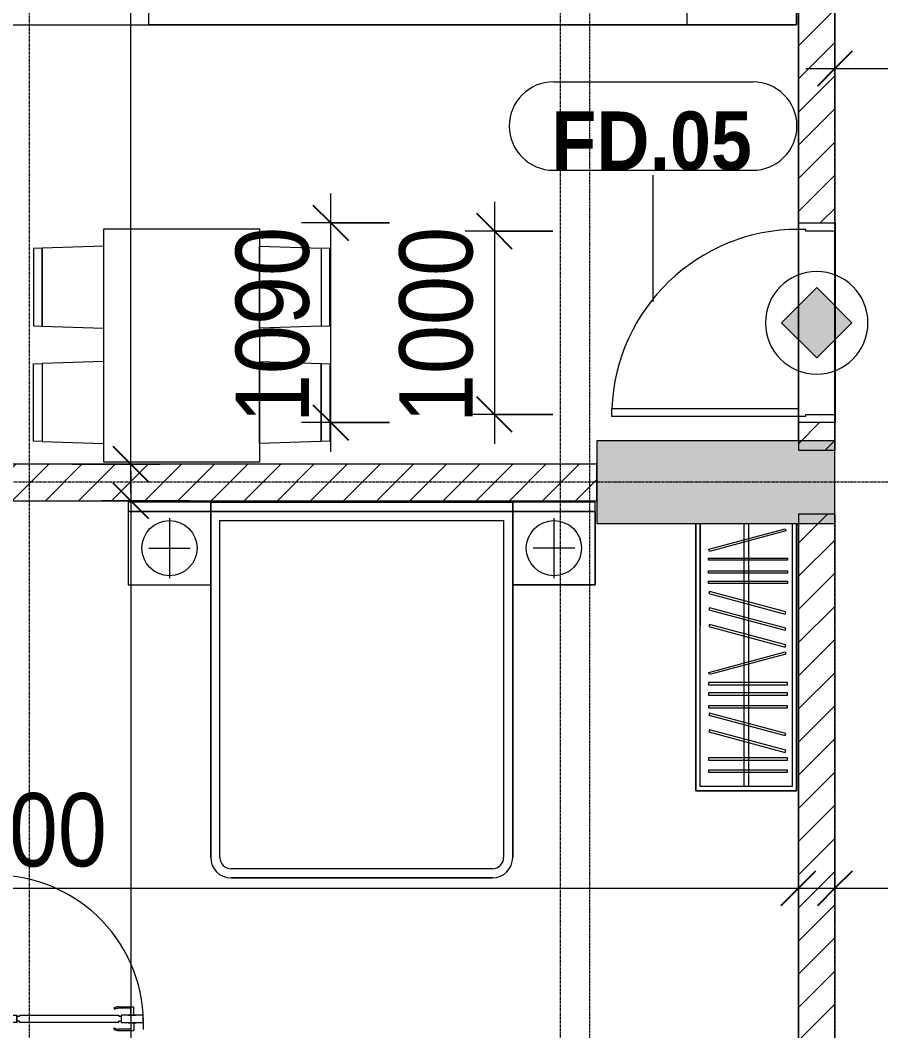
# Model space of a CAD drawing. Header units: millimetres. Extents: x 962 to 241049, y -15958 to 84407.
# Drawn here: x 175181 to 179882, y 58742 to 64259 of the extents above; entities that cross this region are included whole.
import ezdxf

# ---------------------------------------------------------------- set-up
doc = ezdxf.new("R2010")
doc.units = ezdxf.units.MM
doc.linetypes.add('Dash Dot 3_16_', pattern=[7.9375, 4.7625, -1.5875, 0, -1.5875])
doc.linetypes.add('Grid Line', pattern=[22.225, 12.7, -3.175, 3.175, -3.175])
for name, color, linetype, lineweight in [('0-1', 7, 'Continuous', 5), ('A-ANNO-DIMS', 211, 'Continuous', 9), ('A-ANNO-DIMS-160', 211, 'Continuous', 9), ('A-ANNO-NOTE', 131, 'Continuous', 9), ('A-DETL-GENF-1', 9, 'Continuous', 9), ('A-DETL-GENF-2', 1, 'Continuous', 9), ('A-DOOR-1', 254, 'Continuous', 9), ('A-DOOR-2', 9, 'Continuous', 9), ('A-DOOR-3', 1, 'Continuous', 9), ('A-DOOR-FRAM-1', 1, 'Continuous', 9), ('A-DOOR-IDEN', 31, 'Continuous', 9), ('A-FLOR-2', 9, 'Continuous', 9), ('A-WALL', 113, 'Continuous', 9), ('A-WALL-3', 113, 'Continuous', 18), ('A-WALL-PATT-2', 111, 'Continuous', 9), ('G-ANNO-SYMB-1', 111, 'Dash Dot 3_16_', 18), ('I-FURN', 30, 'Continuous', 9), ('I-FURN-1', 254, 'Continuous', 9), ('S-COLS-1', 52, 'Continuous', 5), ('S-COLS-2', 7, 'Continuous', 18), ('S-GRID-1', 1, 'Grid Line', 9)]:
    doc.layers.add(name, color=color, linetype=linetype, lineweight=lineweight)
doc.styles.add('Arial_B_5', font='arialbd_0.ttf', dxfattribs={"width": 0.9, "height": 320})
doc.styles.add('UTM Avo', font='UTM Avo.ttf', dxfattribs={"width": 0.9, "height": 400})
doc.dimstyles.new('1_Dim_chi_tiet_2_5', dxfattribs={"dimscale": 304.8, "dimtxt": 399.720379, "dimasz": 0.629921, "dimexe": 0.524934, "dimexo": 0.0625, "dimgap": 0.052493, "dimtad": 1, "dimdec": 0, "dimrnd": 5, "dimzin": 0, "dimdsep": 46, "dimtxsty": 'UTM Avo', "dimblk1": 'OBLIQUE', "dimblk2": 'OBLIQUE', "dimsah": 1, "dimcen": 0.09, "dimdle": 0.524934, "dimazin": 0, "dimtfac": 1, "dimtdec": 4, "dimtix": 1, "dimtmove": 0, "dimatfit": 3, "dimfxl": 1.049869, "dimfxlon": 1, "dimtvp": 1, "dimtolj": 1, "dimtzin": 0, "dimarcsym": 2})
doc.dimstyles.new('1_Dim_chi_tiet_2_5_1', dxfattribs={"dimscale": 304.8, "dimtxt": 399.720379, "dimasz": 0.629921, "dimexe": 0.524934, "dimexo": 0.0625, "dimgap": 0.052493, "dimtad": 1, "dimdec": 0, "dimrnd": 5, "dimzin": 0, "dimdsep": 46, "dimtxsty": 'UTM Avo', "dimblk1": 'OBLIQUE', "dimblk2": 'OBLIQUE', "dimsah": 1, "dimcen": 0.09, "dimdle": 0.524934, "dimazin": 0, "dimtfac": 1, "dimtdec": 4, "dimtix": 1, "dimtmove": 0, "dimatfit": 3, "dimfxl": 1.049869, "dimfxlon": 1, "dimtvp": 1, "dimtolj": 1, "dimtzin": 0, "dimarcsym": 2})
pattern_1 = [(45, (63179.03, 0), (-90.50967, 90.50967), [])]

# ---------------------------------------------------------------- blocks, each defined once
blk = doc.blocks.new('NCV_TKTC_KET CAU_rvt-1-TKCS_MB TẦNG 1')
at = {"layer": 'S-COLS-1'}
blk.add_hatch(color=256, dxfattribs=at).paths.add_polyline_path([(116452.6, 61511.9), (116452.6, 61961.9), (115152.6, 61961.9), (115152.6, 61511.9), (115760.4, 61511.9)])
at = {"layer": 'S-COLS-2'}
for p, q in [((116452.6, 61961.9), (115152.6, 61961.9)), ((115152.6, 61961.9), (115152.6, 61511.9)), ((116452.6, 61511.9), (116452.6, 61961.9)), ((115152.6, 61511.9), (116452.6, 61511.9))]:
    blk.add_line(p, q, dxfattribs=at)
blk = doc.blocks.new('DOOR_CW_01 CANH MO-PANEL KINH - DIW_01-900x2200-CỬA GỖ VÂN LAMINATE-553375-TKCS_MB TẦNG 1')
at = {"layer": 'A-DETL-GENF-1'}
for p, q in [((-397, -182), (-397, -62)), ((-397, -62), (-357, -62)), ((-357, -62), (-357, -182)), ((-357, -182), (-397, -182)), ((-397, -196), (-391, -196)), ((-397, -738), (-397, -196)), ((-391, -196), (-391, -182)), ((-391, -182), (-363, -182)), ((-363, -182), (-363, -196)), ((-357, -196), (-363, -196)), ((-357, -196), (-357, -738)), ((-433.9, -711.2), (-427.3, -715.8)), ((-320.1, -711.2), (-326.7, -715.8)), ((-442, -737), (-442, -816.5)), ((-434, -799.5), (-434, -737)), ((-397, -738), (-391, -738)), ((-357, -752), (-397, -752)), ((-397, -752), (-397, -872)), ((-391, -752), (-391, -738)), ((-363, -752), (-391, -752)), ((-357, -738), (-363, -738)), ((-363, -738), (-363, -752)), ((-357, -872), (-357, -752)), ((-320, -799.5), (-320, -737)), ((-312, -737), (-312, -816.5)), ((-399, -820.5), (-438, -820.5)), ((-399, -803.5), (-430, -803.5)), ((-399, -792.2), (-399, -831.8)), ((-397, -792.2), (-399, -792.2)), ((-397, -792.2), (-397, -831.8)), ((-357, -792.2), (-357, -831.8)), ((-357, -792.2), (-355, -792.2)), ((-355, -792.2), (-355, -831.8)), ((-355, -803.5), (-324, -803.5)), ((-355, -820.5), (-316, -820.5)), ((-399, -831.8), (-397, -831.8)), ((-397, -872), (-357, -872)), ((-355, -831.8), (-357, -831.8))]:
    blk.add_line(p, q, dxfattribs=at)
blk.add_circle((-407, -60), 10, dxfattribs=at)
for centre, radius, start, end in [((-407, -60), 814, 268, 0), ((-397, -737), 45, 145, 180), ((-397, -737), 37, 145, 180), ((-357, -737), 37, 0, 35), ((-357, -737), 45, 360, 35), ((-438, -816.5), 4, 180, 270), ((-430, -799.5), 4, 180, 270), ((-324, -799.5), 4, 270, 0), ((-316, -816.5), 4, 270, 0)]:
    blk.add_arc(centre, radius, start, end, dxfattribs=at)
at = {"layer": 'A-DOOR-2'}
for p, q in [((-450, -50), (-450, 50)), ((-450, 50), (-400, 50)), ((-400, 50), (-400, 0)), ((400, 0), (400, 50)), ((400, 50), (450, 50)), ((450, 50), (450, -50)), ((-410, -50), (-450, -50)), ((-410, 0), (-410, -50)), ((-400, 0), (-410, 0)), ((-407, -50), (-382, -50)), ((410, 0), (400, 0)), ((410, -50), (410, 0)), ((450, -50), (410, -50))]:
    blk.add_line(p, q, dxfattribs=at)
blk = doc.blocks.new('GIUONG NGU-2TAB-1600x2000 - GIUONG NGU-2TAB-1600x2000-842839-TKCS_MB TẦNG 1')
at = {"layer": 'I-FURN-1'}
for p, q in [((458.5, 0), (8.5, 0)), ((8.5, 0), (8.5, -50)), ((458.5, -50), (458.5, 0)), ((2108.2, 0), (458.5, 0)), ((458.5, 0), (458.5, -50)), ((458.5, 0), (2108.2, 0)), ((2108.2, -50), (2108.2, 0)), ((458.5, -50), (8.5, -50)), ((8.5, -50), (8.5, -450.3)), ((8.5, -50), (458.5, -50)), ((458.5, -50), (8.5, -50)), ((8.5, -50), (8.5, -450.3)), ((458.5, -450.3), (458.5, -50)), ((2108.2, -50), (458.5, -50)), ((458.5, -50), (458.5, -1938.9)), ((458.5, -50), (2108.2, -50)), ((458.5, -1938.9), (458.5, -50)), ((458.5, -450.3), (458.5, -50)), ((458.5, -50), (2108.2, -50)), ((2558.2, 0), (2108.2, 0)), ((2108.2, 0), (2108.2, -50)), ((2558.2, -50), (2108.2, -50)), ((2108.2, -50), (2108.2, -450.3)), ((2108.2, -1938.9), (2108.2, -50)), ((2108.2, -50), (2558.2, -50)), ((2108.2, -50), (2558.2, -50)), ((2108.2, -450.3), (2108.2, -50)), ((2108.2, -50), (2108.2, -1938.9)), ((2558.2, -50), (2558.2, 0)), ((2558.2, -450.3), (2558.2, -50)), ((2558.2, -50), (2558.2, -450.3)), ((233.5, -86.8), (233.5, -413.5)), ((508.5, -100), (2058.2, -100)), ((508.5, -1938.9), (508.5, -100)), ((2058.2, -100), (2058.2, -1938.9)), ((2333.2, -86.8), (2333.2, -413.5)), ((120.2, -250.2), (346.8, -250.2)), ((2446.5, -250.2), (2219.8, -250.2)), ((8.5, -450.3), (458.5, -450.3)), ((8.5, -450.3), (458.5, -450.3)), ((2108.2, -450.3), (2558.2, -450.3)), ((2558.2, -450.3), (2108.2, -450.3)), ((1997.1, -2000), (569.6, -2000)), ((569.6, -2050), (1997.1, -2050)), ((1997.1, -2050), (569.6, -2050))]:
    blk.add_line(p, q, dxfattribs=at)
for centre in [(233.5, -250.2), (2333.2, -250.2)]:
    blk.add_circle(centre, 150.7, dxfattribs=at)
for centre, radius, start, end in [((569.6, -1938.9), 111.1, 180, 270), ((569.6, -1938.9), 111.1, 180, 270), ((569.6, -1938.9), 61.1, 180, 270), ((1997.1, -1938.9), 111.1, 270, 360), ((1997.1, -1938.9), 61.1, 270, 0), ((1997.1, -1938.9), 111.1, 270, 0)]:
    blk.add_arc(centre, radius, start, end, dxfattribs=at)
blk = doc.blocks.new('TU QUAN AO-SUITE ROOM_3 - TU QUAN AO-SUITE ROOM_3-842841-TKCS_MB TẦNG 1')
at = {"layer": 'I-FURN-1'}
for p, q in [((-550, -40), (-550, -1500)), ((-550, -1500), (-550, -40)), ((-550, -40), (-550, -576)), ((-526, -1476), (-526, -40)), ((-526, -40), (-526, -600)), ((-287, -40), (-287, -576)), ((-263, -40), (-263, -576)), ((-24, -40), (-24, -1476)), ((0, -1500), (0, -40)), ((0, -40), (0, -1500)), ((-478.3, -181.1), (-61.3, -69.4)), ((-58.2, -80.9), (-475.2, -192.7)), ((-61.3, -69.4), (-58.2, -80.9)), ((-475.2, -192.7), (-478.3, -181.1)), ((-480.1, -229.7), (-50.1, -229.7)), ((-480.1, -241.7), (-480.1, -229.7)), ((-50.1, -241.7), (-480.1, -241.7)), ((-50.1, -229.7), (-50.1, -241.7)), ((-480.1, -299.2), (-50.1, -299.2)), ((-480.1, -311.2), (-480.1, -299.2)), ((-50.1, -311.2), (-480.1, -311.2)), ((-50.1, -299.2), (-50.1, -311.2)), ((-480.1, -356.4), (-50.1, -356.4)), ((-480.1, -368.4), (-480.1, -356.4)), ((-50.1, -368.4), (-480.1, -368.4)), ((-50.1, -356.4), (-50.1, -368.4)), ((-475.2, -411.5), (-478.3, -423.1)), ((-478.3, -423.1), (-61.3, -534.9)), ((-58.2, -523.3), (-475.2, -411.5)), ((-475.2, -500.3), (-478.3, -511.9)), ((-478.3, -511.9), (-61.3, -623.6)), ((-58.2, -612.1), (-475.2, -500.3)), ((-61.3, -534.9), (-58.2, -523.3)), ((-526, -1476), (-526, -600)), ((-475.2, -591.5), (-478.3, -603.1)), ((-478.3, -603.1), (-61.3, -714.9)), ((-58.2, -703.3), (-475.2, -591.5)), ((-287, -576), (-287, -1476)), ((-263, -576), (-263, -1476)), ((-61.3, -623.6), (-58.2, -612.1)), ((-61.3, -714.9), (-58.2, -703.3)), ((-478.3, -853.9), (-61.3, -742.1)), ((-58.2, -753.7), (-475.2, -865.5)), ((-61.3, -742.1), (-58.2, -753.7)), ((-475.2, -865.5), (-478.3, -853.9)), ((-480.1, -908.6), (-480.1, -920.6)), ((-480.1, -908.6), (-480.1, -920.6)), ((-50.1, -908.6), (-480.1, -908.6)), ((-480.1, -920.6), (-50.1, -920.6)), ((-50.1, -920.6), (-50.1, -908.6)), ((-480.1, -965.8), (-480.1, -977.8)), ((-480.1, -965.8), (-480.1, -977.8)), ((-50.1, -965.8), (-480.1, -965.8)), ((-480.1, -977.8), (-50.1, -977.8)), ((-50.1, -977.8), (-50.1, -965.8)), ((-480.1, -1035.3), (-480.1, -1047.3)), ((-480.1, -1035.3), (-480.1, -1047.3)), ((-50.1, -1035.3), (-480.1, -1035.3)), ((-480.1, -1047.3), (-50.1, -1047.3)), ((-50.1, -1047.3), (-50.1, -1035.3)), ((-475.2, -1075.3), (-478.3, -1086.9)), ((-478.3, -1086.9), (-61.3, -1198.6)), ((-58.2, -1187.1), (-475.2, -1075.3)), ((-475.2, -1166.5), (-478.3, -1178.1)), ((-478.3, -1178.1), (-61.3, -1289.9)), ((-58.2, -1278.3), (-475.2, -1166.5)), ((-61.3, -1198.6), (-58.2, -1187.1)), ((-480.1, -1320.5), (-480.1, -1332.5)), ((-480.1, -1320.5), (-480.1, -1332.5)), ((-50.1, -1320.5), (-480.1, -1320.5)), ((-61.3, -1289.9), (-58.2, -1278.3)), ((-50.1, -1332.5), (-50.1, -1320.5)), ((-480.1, -1332.5), (-50.1, -1332.5)), ((-480.1, -1386.9), (-480.1, -1398.9)), ((-480.1, -1386.9), (-480.1, -1398.9)), ((-50.1, -1386.9), (-480.1, -1386.9)), ((-480.1, -1398.9), (-50.1, -1398.9)), ((-50.1, -1398.9), (-50.1, -1386.9)), ((-24, -1476), (-526, -1476)), ((-550, -1500), (0, -1500)), ((0, -1500), (-550, -1500))]:
    blk.add_line(p, q, dxfattribs=at)
blk = doc.blocks.new('HE BEP A - HE BEP A-348232-TKCS_MB TẦNG 1')
at = {"layer": 'I-FURN'}
for p, q in [((765.9, 605.3), (3.5, 605.3)), ((3.5, 605.3), (3.5, 11)), ((765.9, 11), (765.9, 605.3)), ((765.9, 605.3), (4303.5, 605.3)), ((765.9, 11), (765.9, 605.3)), ((3703.5, 605.3), (3703.5, 11)), ((4303.5, 605.3), (4303.5, 11)), ((965.9, 505.3), (1810.5, 505.3)), ((3279.1, 524.2), (2497.5, 524.2)), ((948.4, 131.7), (948.4, 487.8)), ((1401.8, 451.1), (1028.4, 451.1)), ((1644.6, 463.3), (1632.2, 456.1)), ((1670.1, 454.1), (1721.6, 333.3)), ((1828, 487.8), (1828, 131.7)), ((2467.5, 494.2), (2467.5, 122.2)), ((3309.1, 494.2), (3309.1, 122.2)), ((975, 397.7), (975, 193.3)), ((975, 391.9), (1455.1, 391.9)), ((979.9, 419.9), (1450.3, 419.9)), ((1455.1, 193.3), (1455.1, 397.7)), ((1747.9, 434.2), (1562.5, 434.2)), ((1706.2, 324.4), (1627.3, 429.4)), ((2578, 421.2), (2573.6, 416.8)), ((2573.6, 416.8), (2602.8, 387.7)), ((2607.1, 392.1), (2578, 421.2)), ((2602.8, 387.7), (2607.1, 392.1)), ((2795.6, 424), (2766.5, 394.9)), ((2766.5, 394.9), (2770.8, 390.5)), ((2770.8, 390.5), (2800, 419.6)), ((2800, 419.6), (2795.6, 424)), ((2976.7, 419.6), (2981.1, 424)), ((3005.8, 390.5), (2976.7, 419.6)), ((2981.1, 424), (3010.2, 394.9)), ((3010.2, 394.9), (3005.8, 390.5)), ((3169.5, 392.1), (3198.6, 421.2)), ((3173.9, 387.7), (3169.5, 392.1)), ((3203, 416.8), (3173.9, 387.7)), ((3198.6, 421.2), (3203, 416.8)), ((975, 363.9), (1455.1, 363.9)), ((975, 335.9), (1455.1, 335.9)), ((1509.1, 380.9), (1509.1, 194.2)), ((1721.6, 333.3), (1706.2, 324.4)), ((1801.3, 194.2), (1801.3, 380.9)), ((975, 307.9), (1455.1, 307.9)), ((975, 279.9), (1455.1, 279.9)), ((975, 251.9), (1455.1, 251.9)), ((975, 223.9), (1455.1, 223.9)), ((2570.9, 199.3), (2600, 228.4)), ((2604.4, 224), (2575.3, 194.9)), ((2600, 228.4), (2604.4, 224)), ((2763.7, 226.8), (2768.1, 231.2)), ((2792.8, 197.7), (2763.7, 226.8)), ((2768.1, 231.2), (2797.2, 202)), ((3008.5, 231.2), (2979.4, 202)), ((2983.8, 197.7), (3012.9, 226.8)), ((3012.9, 226.8), (3008.5, 231.2)), ((3176.6, 228.4), (3172.2, 224)), ((3172.2, 224), (3201.4, 194.9)), ((3205.8, 199.3), (3176.6, 228.4)), ((975, 195.9), (1455.1, 195.9)), ((981.5, 167.9), (1448.7, 167.9)), ((2575.3, 194.9), (2570.9, 199.3)), ((2797.2, 202), (2792.8, 197.7)), ((2979.4, 202), (2983.8, 197.7)), ((3201.4, 194.9), (3205.8, 199.3)), ((1810.5, 114.2), (965.9, 114.2)), ((1028.4, 139.9), (1401.8, 139.9)), ((1562.5, 140.8), (1747.9, 140.8)), ((2555.1, 133.3), (2555.1, 129.3)), ((2587.6, 133.3), (2555.1, 133.3)), ((2555.1, 129.3), (2587.6, 129.3)), ((2587.6, 129.3), (2587.6, 133.3)), ((3189, 129.3), (3189, 133.3)), ((3189, 133.3), (3221.5, 133.3)), ((3221.5, 129.3), (3189, 129.3)), ((3221.5, 133.3), (3221.5, 129.3)), ((3279.1, 92.2), (2497.5, 92.2)), ((3.5, 11), (765.9, 11)), ((4303.5, 11), (765.9, 11))]:
    blk.add_line(p, q, dxfattribs=at)
for centre, radius in [((1589.4, 460.9), 17.8), ((1696.1, 460.9), 17.8), ((2685.4, 309.4), 142.6), ((3091.2, 309.4), 142.6), ((2685.4, 309.4), 131.3), ((2685.4, 309.4), 87.2), ((3091.2, 309.4), 131.3), ((3091.2, 309.4), 87.2), ((1656.3, 327.5), 22.2), ((2685.4, 309.4), 43.6), ((2685.4, 309.4), 30.9), ((3091.2, 309.4), 43.6), ((3091.2, 309.4), 30.9)]:
    blk.add_circle(centre, radius, dxfattribs=at)
for centre, radius, start, end in [((965.9, 487.8), 17.5, 90, 180), ((1810.5, 487.8), 17.5, 0, 90), ((2497.5, 494.2), 30, 90, 180), ((3279.1, 494.2), 30, 360, 90), ((1028.4, 397.7), 53.3, 90, 180), ((1401.8, 397.7), 53.3, 360, 90), ((1641, 440.7), 17.8, 119.9521, 219.4618), ((1653.4, 447.9), 17.8, 20.5379, 119.9521), ((1562.5, 380.9), 53.3, 90, 180), ((1747.9, 380.9), 53.3, 360, 90), ((1028.4, 193.3), 53.3, 180, 270), ((1401.8, 193.3), 53.3, 270, 360), ((1562.5, 194.2), 53.3, 180, 270), ((1747.9, 194.2), 53.3, 270, 360), ((965.9, 131.7), 17.5, 180, 270), ((1810.5, 131.7), 17.5, 270, 360), ((2497.5, 122.2), 30, 180, 270), ((2588.6, 131.7), 33.5, 163.9419, 180), ((2588.6, 131.7), 33.5, 180, 196.0581), ((2580.1, 134.1), 24.7, 145.204, 163.9419), ((2580.1, 129.2), 24.7, 196.0581, 214.796), ((2571.3, 131.3), 11.6, 9.9102, 170.0898), ((2571.3, 131.3), 11.6, 189.7177, 350.2823), ((2574.8, 137.9), 18.1, 120.7976, 145.204), ((2574.8, 125.5), 18.1, 214.796, 239.2024), ((2571.4, 143.6), 11.5, 90, 120.7976), ((2571.4, 143.6), 11.5, 59.2024, 90), ((2568, 137.9), 18.1, 34.796, 59.2024), ((2568, 125.5), 18.1, 300.7976, 325.204), ((2562.6, 134.1), 24.7, 16.0581, 34.796), ((2562.6, 129.2), 24.7, 325.204, 343.9419), ((2554.1, 131.7), 33.5, 0, 16.0581), ((2554.1, 131.7), 33.5, 343.9419, 0), ((3222.5, 131.7), 33.5, 163.9419, 180), ((3222.5, 131.7), 33.5, 180, 196.0581), ((3214, 134.1), 24.7, 145.204, 163.9419), ((3214, 129.2), 24.7, 196.0581, 214.796), ((3208.7, 137.9), 18.1, 120.7976, 145.204), ((3208.7, 125.5), 18.1, 214.796, 239.2024), ((3205.3, 131.3), 11.6, 9.9102, 170.0898), ((3205.3, 131.3), 11.6, 189.7177, 350.2823), ((3205.3, 143.6), 11.5, 90, 120.7976), ((3205.3, 143.6), 11.5, 59.2024, 90), ((3201.9, 137.9), 18.1, 34.796, 59.2024), ((3201.9, 125.5), 18.1, 300.7976, 325.204), ((3196.5, 134.1), 24.7, 16.0581, 34.796), ((3196.5, 129.2), 24.7, 325.204, 343.9419), ((3188, 131.7), 33.5, 0, 16.0581), ((3188, 131.7), 33.5, 343.9419, 0), ((3279.1, 122.2), 30, 270, 360), ((2571.4, 119.8), 11.5, 239.2024, 270), ((2571.4, 119.8), 11.5, 270, 300.7976), ((3205.3, 119.8), 11.5, 239.2024, 270), ((3205.3, 119.8), 11.5, 270, 300.7976)]:
    blk.add_arc(centre, radius, start, end, dxfattribs=at)
at = {"layer": 'I-FURN-1'}
for p, q in [((4303.5, 605.3), (3.5, 605.3)), ((3.5, 605.3), (3.5, 11)), ((4303.5, 11), (4303.5, 605.3)), ((3.5, 11), (4303.5, 11))]:
    blk.add_line(p, q, dxfattribs=at)
blk = doc.blocks.new('RES_BAN AN 1 - RES_BAN AN 1-842837-TKCS_MB TẦNG 1')
at = {"layer": 'I-FURN-1'}
for p, q in [((-425, 1275), (425, 1275)), ((-425, 0), (-425, 1275)), ((425, 1275), (425, 0)), ((-761.9, 1168.8), (-809.6, 1167.2)), ((-809.6, 1167.2), (-809.6, 745.3)), ((-425, 1180), (-761.9, 1168.8)), ((-761.9, 1168.8), (-761.9, 743.8)), ((-761.9, 743.8), (-761.9, 1168.8)), ((-425, 732.5), (-425, 1180)), ((425, 1180), (761.9, 1168.8)), ((425, 732.5), (425, 1180)), ((761.9, 1168.8), (761.9, 743.8)), ((761.9, 1168.8), (761.9, 743.8)), ((809.6, 1167.2), (761.9, 1168.8)), ((809.6, 745.3), (809.6, 1167.2)), ((-809.6, 745.3), (-761.9, 743.8)), ((-761.9, 743.8), (-425, 732.5)), ((761.9, 743.8), (425, 732.5)), ((761.9, 743.8), (809.6, 745.3)), ((-809.6, 536.9), (-761.9, 538.5)), ((-809.6, 115.1), (-809.6, 536.9)), ((-425, 549.7), (-761.9, 538.5)), ((-761.9, 538.5), (-761.9, 113.5)), ((-761.9, 538.5), (-761.9, 113.5)), ((-425, 102.3), (-425, 549.7)), ((425, 549.7), (761.9, 538.5)), ((425, 102.3), (425, 549.7)), ((761.9, 538.5), (761.9, 113.5)), ((761.9, 538.5), (809.6, 536.9)), ((761.9, 113.5), (761.9, 538.5)), ((809.6, 536.9), (809.6, 115.1)), ((-761.9, 113.5), (-809.6, 115.1)), ((-761.9, 113.5), (-425, 102.3)), ((761.9, 113.5), (425, 102.3)), ((809.6, 115.1), (761.9, 113.5)), ((425, 0), (-425, 0))]:
    blk.add_line(p, q, dxfattribs=at)
blk = doc.blocks.new('NCV_TKTC_TANG 1_rvt-1-TKCS_MB TẦNG 1')
at = {"layer": 'A-FLOR-2'}
for p, q in [((116252.6, 61961.9), (116252.6, 64835.3)), ((116252.6, 63151.9), (116252.6, 62061.9)), ((116452.5, 62106.9), (116452.5, 63106.9)), ((108302.6, 61836.9), (115152.6, 61836.9)), ((116252.6, 58636.9), (116252.6, 61511.9))]:
    blk.add_line(p, q, dxfattribs=at)
at = {"layer": 'A-DOOR-1', "rotation": 89.99999999999905}
blk.add_blockref('DOOR_CW_01 CANH MO-PANEL KINH - DIW_01-900x2200-CỬA GỖ VÂN LAMINATE-553375-TKCS_MB TẦNG 1', (111802.6, 59184.9), dxfattribs=at)
at = {"layer": 'I-FURN-1'}
for name, p in [('HE BEP A - HE BEP A-348232-TKCS_MB TẦNG 1', (111939.1, 64221.6)), ('RES_BAN AN 1 - RES_BAN AN 1-842837-TKCS_MB TẦNG 1', (112883.8, 61845.3)), ('GIUONG NGU-2TAB-1600x2000 - GIUONG NGU-2TAB-1600x2000-842839-TKCS_MB TẦNG 1', (112584.3, 61626.9)), ('TU QUAN AO-SUITE ROOM_3 - TU QUAN AO-SUITE ROOM_3-842841-TKCS_MB TẦNG 1', (116242.6, 61551.9))]:
    blk.add_blockref(name, p, dxfattribs=at)
blk = doc.blocks.new('FD_05 - FD_05-1000x2200mm-835433-TKCS_MB TẦNG 1')
at = {"layer": 'A-DETL-GENF-2'}
for p, q in [((510, -100), (470, -100)), ((470, -100), (470, -1120)), ((510, -1120), (510, -100)), ((470, -1120), (510, -1120))]:
    blk.add_line(p, q, dxfattribs=at)
blk.add_arc((510, -100), 1020, 180, 267.7525, dxfattribs=at)
at = {"layer": 'A-DOOR-FRAM-1'}
for p, q in [((-545, 100), (-500, 100)), ((-545, -100), (-545, 100)), ((-500, 100), (-500, -60)), ((500, 100), (545, 100)), ((500, -60), (500, 100)), ((545, 100), (545, -100)), ((-510, -100), (-545, -100)), ((-500, -60), (-510, -60)), ((-510, -60), (-510, -100)), ((510, -60), (500, -60)), ((510, -100), (510, -60)), ((545, -100), (510, -100))]:
    blk.add_line(p, q, dxfattribs=at)
blk = doc.blocks.new('DIMBLOCK50-TKCS_MB TẦNG 1')
at = {"layer": 'A-ANNO-DIMS-160'}
for p, q in [((176877.7, 61901.9), (176877.7, 63311.9)), ((177197.7, 63151.9), (176717.7, 63151.9)), ((176877.7, 63151.9), (177197.7, 63151.9)), ((177197.7, 62061.9), (176717.7, 62061.9)), ((176877.7, 62061.9), (177197.7, 62061.9))]:
    blk.add_line(p, q, dxfattribs=at)
at = {"layer": 'A-ANNO-DIMS-160', "lineweight": 25}
for p, q in [((176877.7, 63151.9), (176781.7, 63247.9)), ((176877.7, 63151.9), (176973.7, 63055.9)), ((176877.7, 62061.9), (176781.7, 62157.9)), ((176877.7, 62061.9), (176973.7, 61965.9))]:
    blk.add_line(p, q, dxfattribs=at)
at = {"layer": 'A-ANNO-DIMS-160', "color": 0, "insert": (176358.1, 62059.2), "char_height": 400, "width": 1314.636, "attachment_point": 1, "rotation": 90, "line_spacing_factor": 1.110334, "style": 'UTM Avo'}
blk.add_mtext('1090', dxfattribs=at)
blk = doc.blocks.new('_Oblique')
at = {"color": 0, "linetype": 'ByBlock', "lineweight": -2}
blk.add_line((-0.5, -0.5), (0.5, 0.5), dxfattribs=at)
blk = doc.blocks.new('DIMBLOCK91-TKCS_MB TẦNG 1')
at = {"layer": 'A-ANNO-DIMS-160'}
for p, q in [((177771.4, 63266.9), (177771.4, 61946.9)), ((178091.4, 63106.9), (177611.4, 63106.9)), ((177771.4, 63106.9), (178091.4, 63106.9)), ((178091.4, 62106.9), (177611.4, 62106.9)), ((177771.4, 62106.9), (178091.4, 62106.9))]:
    blk.add_line(p, q, dxfattribs=at)
at = {"layer": 'A-ANNO-DIMS-160', "lineweight": 25}
for p, q in [((177771.4, 63106.9), (177675.4, 63202.9)), ((177771.4, 63106.9), (177867.4, 63010.9)), ((177771.4, 62106.9), (177675.4, 62202.9)), ((177771.4, 62106.9), (177867.4, 62010.9))]:
    blk.add_line(p, q, dxfattribs=at)
at = {"layer": 'A-ANNO-DIMS-160', "color": 0, "insert": (177251.8, 62059.2), "char_height": 400, "width": 1314.636, "attachment_point": 1, "rotation": 90, "line_spacing_factor": 1.110334, "style": 'UTM Avo'}
blk.add_mtext('1000', dxfattribs=at)
blk = doc.blocks.new('STN_Door Tag - STN_Door Tag-1788670-TKCS_MB TẦNG 1')
at = {"layer": 'A-DOOR-IDEN'}
for p, q in [((-3.37, 1.495), (3.431, 1.495)), ((-3.37, -1.524), (3.431, -1.524))]:
    blk.add_line(p, q, dxfattribs=at)
for centre, start, end in [((-3.37, -0.015), 90, 270), ((3.431, -0.015), 270, 90)]:
    blk.add_arc(centre, 1.509, start, end, dxfattribs=at)
blk = doc.blocks.new('DIMBLOCK215-TKCS_MB TẦNG 1')
at = {"layer": 'A-ANNO-DIMS-160'}
for p, q in [((175786.1, 61675.3), (175786.1, 69995.3)), ((175466.1, 69835.3), (175946.1, 69835.3)), ((175786.1, 69835.3), (175466.1, 69835.3)), ((175466.1, 61835.3), (175946.1, 61835.3)), ((175786.1, 61835.3), (175466.1, 61835.3))]:
    blk.add_line(p, q, dxfattribs=at)
at = {"layer": 'A-ANNO-DIMS-160', "lineweight": 25}
for p, q in [((175786.1, 69835.3), (175690.1, 69931.3)), ((175786.1, 69835.3), (175882.1, 69739.3)), ((175786.1, 61835.3), (175690.1, 61931.3)), ((175786.1, 61835.3), (175882.1, 61739.3))]:
    blk.add_line(p, q, dxfattribs=at)
at = {"layer": 'A-ANNO-DIMS-160', "color": 0, "insert": (175266.5, 65287.5), "char_height": 400, "width": 1314.636, "attachment_point": 1, "rotation": 90, "line_spacing_factor": 1.110334, "style": 'UTM Avo'}
blk.add_mtext('8000', dxfattribs=at)
blk = doc.blocks.new('DIMBLOCK216-TKCS_MB TẦNG 1')
at = {"layer": 'A-ANNO-DIMS-160'}
for p, q in [((170831.6, 59839.8), (170831.6, 59359.8)), ((170831.6, 59519.8), (170831.6, 59839.8)), ((179431.6, 59839.8), (179431.6, 59359.8)), ((179431.6, 59519.8), (179431.6, 59839.8)), ((170671.6, 59519.8), (179591.6, 59519.8))]:
    blk.add_line(p, q, dxfattribs=at)
at = {"layer": 'A-ANNO-DIMS-160', "lineweight": 25}
for p, q in [((170831.6, 59519.8), (170927.6, 59615.8)), ((179431.6, 59519.8), (179527.6, 59615.8)), ((170831.6, 59519.8), (170735.6, 59423.8)), ((179431.6, 59519.8), (179335.6, 59423.8))]:
    blk.add_line(p, q, dxfattribs=at)
at = {"layer": 'A-ANNO-DIMS-160', "color": 0, "insert": (174583.8, 60039.5), "char_height": 400, "width": 1314.636, "attachment_point": 1, "line_spacing_factor": 1.110334, "style": 'UTM Avo'}
blk.add_mtext('8600', dxfattribs=at)
blk = doc.blocks.new('HDNDCT_GHI CHÚ CỬA CHỐNG CHÁY EI30 - HDNDCT_GHI CHÚ CỬA CHỐNG CHÁY EI30-2461928-TKCS_MB TẦNG 1')
at = {"layer": 'A-ANNO-NOTE'}
blk.add_hatch(color=256, dxfattribs=at).paths.add_polyline_path([(-1.2, 0), (0, 1.2), (1.2, 0), (0, -1.2)])
for p, q in [((0, 1.2), (-1.2, 0)), ((1.2, 0), (0, 1.2)), ((-1.2, 0), (0, -1.2)), ((0, -1.2), (1.2, 0))]:
    blk.add_line(p, q, dxfattribs=at)
for start, end in [(360, 180), (180, 360)]:
    blk.add_arc((0, 0), 1.75, start, end, dxfattribs=at)
blk = doc.blocks.new('DIMBLOCK303-TKCS_MB TẦNG 1')
at = {"layer": 'A-ANNO-DIMS-160'}
for p, q in [((179631.6, 64314.9), (179631.6, 63834.9)), ((179631.6, 63994.9), (179631.6, 64314.9)), ((182031.5, 64314.9), (182031.5, 63834.9)), ((182031.5, 63994.9), (182031.5, 64314.9)), ((179471.6, 63994.9), (182191.5, 63994.9))]:
    blk.add_line(p, q, dxfattribs=at)
at = {"layer": 'A-ANNO-DIMS-160', "lineweight": 25}
for p, q in [((179631.6, 63994.9), (179727.6, 64090.9)), ((182031.5, 63994.9), (182127.5, 64090.9)), ((179631.6, 63994.9), (179535.6, 63898.9)), ((182031.5, 63994.9), (181935.5, 63898.9))]:
    blk.add_line(p, q, dxfattribs=at)
at = {"layer": 'A-ANNO-DIMS-160', "color": 0, "insert": (180283.8, 64514.5), "char_height": 400, "width": 1314.636, "attachment_point": 1, "line_spacing_factor": 1.110334, "style": 'UTM Avo'}
blk.add_mtext('2400', dxfattribs=at)
blk = doc.blocks.new('DIMBLOCK305-TKCS_MB TẦNG 1')
at = {"layer": 'A-ANNO-DIMS-160'}
for p, q in [((179631.6, 59839.8), (179631.6, 59359.8)), ((179631.6, 59519.8), (179631.6, 59839.8)), ((181681.6, 59839.8), (181681.6, 59359.8)), ((181681.6, 59519.8), (181681.6, 59839.8)), ((179471.6, 59519.8), (181841.6, 59519.8))]:
    blk.add_line(p, q, dxfattribs=at)
at = {"layer": 'A-ANNO-DIMS-160', "lineweight": 25}
for p, q in [((179631.6, 59519.8), (179727.6, 59615.8)), ((181681.6, 59519.8), (181777.6, 59615.8)), ((179631.6, 59519.8), (179535.6, 59423.8)), ((181681.6, 59519.8), (181585.6, 59423.8))]:
    blk.add_line(p, q, dxfattribs=at)
at = {"layer": 'A-ANNO-DIMS-160', "color": 0, "insert": (180108.8, 60039.5), "char_height": 400, "width": 1314.636, "attachment_point": 1, "line_spacing_factor": 1.110334, "style": 'UTM Avo'}
blk.add_mtext('2050', dxfattribs=at)
blk = doc.blocks.new('DIMBLOCK386-TKCS_MB TẦNG 1')
at = {"layer": 'A-ANNO-DIMS-160'}
for p, q in [((175786.1, 61795.3), (175786.1, 53351.9)), ((176106.1, 61635.3), (175626.1, 61635.3)), ((175786.1, 61635.3), (176106.1, 61635.3)), ((175466.1, 53511.9), (175946.1, 53511.9)), ((175786.1, 53511.9), (175466.1, 53511.9))]:
    blk.add_line(p, q, dxfattribs=at)
at = {"layer": 'A-ANNO-DIMS-160', "lineweight": 25}
for p, q in [((175786.1, 61635.3), (175690.1, 61731.3)), ((175786.1, 61635.3), (175882.1, 61539.3)), ((175786.1, 53511.9), (175690.1, 53607.9)), ((175786.1, 53511.9), (175882.1, 53415.9))]:
    blk.add_line(p, q, dxfattribs=at)
at = {"layer": 'A-ANNO-DIMS-160', "color": 0, "insert": (175266.5, 57025.9), "char_height": 400, "width": 1314.636, "attachment_point": 1, "rotation": 90, "line_spacing_factor": 1.110334, "style": 'UTM Avo'}
blk.add_mtext('8125', dxfattribs=at)

msp = doc.modelspace()

# ---------------------------------------------------------------- hatches: boundary and pattern name
at = {"layer": 'A-WALL-PATT-2'}
h = msp.add_hatch(dxfattribs=at)
h.set_pattern_fill('FP_1', color=256, style=0, pattern_type=2)
h.set_pattern_definition(pattern_1)
h.paths.add_polyline_path([(179431.7, 61911.9), (179631.7, 61911.9), (179631.7, 62061.9), (179431.7, 62061.9)])
h.paths.add_polyline_path([(179431.7, 63151.9), (179631.7, 63151.9), (179631.7, 64835.3), (179431.7, 64835.3), (179431.7, 63827.4)])
h.paths.add_polyline_path([(179631.7, 65035.3), (179631.7, 69761.9), (179431.7, 69761.9), (179431.7, 65035.3)])
h = msp.add_hatch(dxfattribs=at)
h.set_pattern_fill('FP_1', color=256, style=0, pattern_type=2)
h.set_pattern_definition(pattern_1)
h.paths.add_polyline_path([(178331.7, 61635.3), (178331.7, 61835.3), (175131.2, 61835.3), (175131.2, 61635.3), (175715.4, 61635.3)])
h.paths.add_polyline_path([(174931.2, 61635.3), (174931.2, 61835.3), (171481.6, 61835.3), (171481.6, 61635.3), (174103.3, 61635.3)])
h = msp.add_hatch(dxfattribs=at)
h.set_pattern_fill('FP_1', color=256, style=0, pattern_type=2)
h.set_pattern_definition(pattern_1)
h.paths.add_polyline_path([(179631.7, 53711.9), (179631.7, 53861.9), (179431.7, 53861.9), (179431.7, 53711.9)])
h.paths.add_polyline_path([(179631.7, 54951.9), (179631.7, 56635.3), (179431.7, 56635.3), (179431.7, 54951.9)])
h.paths.add_polyline_path([(179431.7, 56835.3), (179631.7, 56835.3), (179631.7, 61561.9), (179431.7, 61561.9), (179431.7, 56949.3)])

# ---------------------------------------------------------------- linework, layer by layer
at = {"layer": 'A-DOOR-IDEN'}
msp.add_line((178637.8, 62721.5), (178638.2, 63413.1), dxfattribs=at)
at = {"layer": 'A-WALL'}
for p, q in [((179431.7, 62096.9), (179431.7, 63116.9)), ((179631.7, 63106.9), (179631.7, 62106.9))]:
    msp.add_line(p, q, dxfattribs=at)
at = {"layer": 'A-WALL-3'}
for p, q in [((179431.7, 64835.3), (179431.7, 63151.9)), ((179631.7, 63151.9), (179631.7, 64835.3)), ((179431.7, 63151.9), (179631.7, 63151.9)), ((179431.7, 62061.9), (179431.7, 61911.9)), ((179631.7, 62061.9), (179431.7, 62061.9)), ((179631.7, 61911.9), (179631.7, 62061.9)), ((179431.7, 61911.9), (179631.7, 61911.9)), ((178331.7, 61835.3), (175131.2, 61835.3)), ((178331.7, 61635.3), (178331.7, 61835.3)), ((175131.2, 61635.3), (178331.7, 61635.3)), ((179431.7, 61561.9), (179431.7, 56835.3)), ((179631.7, 61561.9), (179431.7, 61561.9)), ((179631.7, 56835.3), (179631.7, 61561.9))]:
    msp.add_line(p, q, dxfattribs=at)
at = {"layer": 'G-ANNO-SYMB-1'}
msp.add_line((178291.6, 84025.7), (178291.6, 9773.9), dxfattribs=at)
at = {"layer": 'S-GRID-1'}
for p, q in [((175231.7, 15532), (175231.7, 78459.2)), ((178131.6, 15532), (178131.6, 78459.2)), ((179631.6, 15532), (179631.6, 78459.2)), ((192368.8, 61736.9), (96265.8, 61736.9))]:
    msp.add_line(p, q, dxfattribs=at)

# ---------------------------------------------------------------- block references
at = {"layer": '0-1'}
for name in ['NCV_TKTC_KET CAU_rvt-1-TKCS_MB TẦNG 1', 'NCV_TKTC_TANG 1_rvt-1-TKCS_MB TẦNG 1']:
    msp.add_blockref(name, (63179, 0), dxfattribs=at)
at = {"layer": 'A-ANNO-NOTE', "xscale": 160, "yscale": 160, "zscale": 160}
msp.add_blockref('HDNDCT_GHI CHÚ CỬA CHỐNG CHÁY EI30 - HDNDCT_GHI CHÚ CỬA CHỐNG CHÁY EI30-2461928-TKCS_MB TẦNG 1', (179531.7, 62606.9), dxfattribs=at)
at = {"layer": 'A-DOOR-3', "rotation": 269.9999999999999}
msp.add_blockref('FD_05 - FD_05-1000x2200mm-835433-TKCS_MB TẦNG 1', (179531.7, 62606.9), dxfattribs=at)
at = {"layer": 'A-DOOR-IDEN', "xscale": 159.9999999999999, "yscale": 159.9999999999999, "zscale": 159.9999999999999}
msp.add_blockref('STN_Door Tag - STN_Door Tag-1788670-TKCS_MB TẦNG 1', (178633.3, 63683.4), dxfattribs=at)

# ---------------------------------------------------------------- texts
at = {"layer": 'A-DOOR-IDEN', "insert": (178630, 63598), "char_height": 320, "width": 1124.64, "attachment_point": 5, "line_spacing_factor": 0.936439, "style": 'Arial_B_5'}
msp.add_mtext('\\pt7.2,14.4,21.6,28.8,36,43.2,50.4,57.6,64.8,72,79.2,86.4,93.6,100.8,108,115.2,122.4,129.6,136.8,144,151.2,158.4,165.6,172.8,180,187.2,194.4,201.6,208.8,216,223.2,230.4;FD.05', dxfattribs=at)

# ---------------------------------------------------------------- dimensions: what is measured, and where the dimension line sits
at = {"layer": 'A-ANNO-DIMS'}
for base, p1, p2, dimstyle, override, picture, middle in [((175786.1, 69835.3), (175466.1, 61835.3), (175466.1, 69835.3), '1_Dim_chi_tiet_2_5', {"dimpost": '<>', "dimfxl": 8000}, 'DIMBLOCK215-TKCS_MB TẦNG 1', (175563.1, 65835.3)), ((176877.7, 63151.9), (177197.7, 62061.9), (177197.7, 63151.9), '1_Dim_chi_tiet_2_5', {"dimpost": '<>', "dimfxl": 1090}, 'DIMBLOCK50-TKCS_MB TẦNG 1', (176654.7, 62606.9)), ((177771.4, 62106.9), (178091.4, 63106.9), (178091.4, 62106.9), '1_Dim_chi_tiet_2_5', {"dimpost": '<>', "dimfxl": 1000}, 'DIMBLOCK91-TKCS_MB TẦNG 1', (177548.4, 62606.9)), ((175786.1, 53511.9), (176106.1, 61635.3), (175466.1, 53511.9), '1_Dim_chi_tiet_2_5_1', {"dimpost": '<>', "dimfxl": 8148.546544}, 'DIMBLOCK386-TKCS_MB TẦNG 1', (175563.1, 57573.6))]:
    dim = msp.add_linear_dim(base=base, p1=p1, p2=p2, angle=90, dimstyle=dimstyle, override=override, dxfattribs=at)
    dim.commit()
    dim.dimension.update_dxf_attribs({"geometry": picture, "text_midpoint": middle})
for base, p1, p2, dimstyle, override, picture, middle in [((182031.5, 63994.9), (179631.6, 64314.9), (182031.5, 64314.9), '1_Dim_chi_tiet_2_5_1', {"dimpost": '<>', "dimfxl": 2399.928669}, 'DIMBLOCK303-TKCS_MB TẦNG 1', (180831.6, 64217.9)), ((179431.6, 59519.8), (170831.6, 59839.8), (179431.6, 59839.8), '1_Dim_chi_tiet_2_5', {"dimpost": '<>', "dimfxl": 8600}, 'DIMBLOCK216-TKCS_MB TẦNG 1', (175131.6, 59742.8)), ((181681.6, 59519.8), (179631.6, 59839.8), (181681.6, 59839.8), '1_Dim_chi_tiet_2_5_1', {"dimpost": '<>', "dimfxl": 2050}, 'DIMBLOCK305-TKCS_MB TẦNG 1', (180656.6, 59742.8))]:
    dim = msp.add_linear_dim(base=base, p1=p1, p2=p2, dimstyle=dimstyle, override=override, dxfattribs=at)
    dim.commit()
    dim.dimension.update_dxf_attribs({"geometry": picture, "text_midpoint": middle})

doc.saveas('drawing.dxf')
